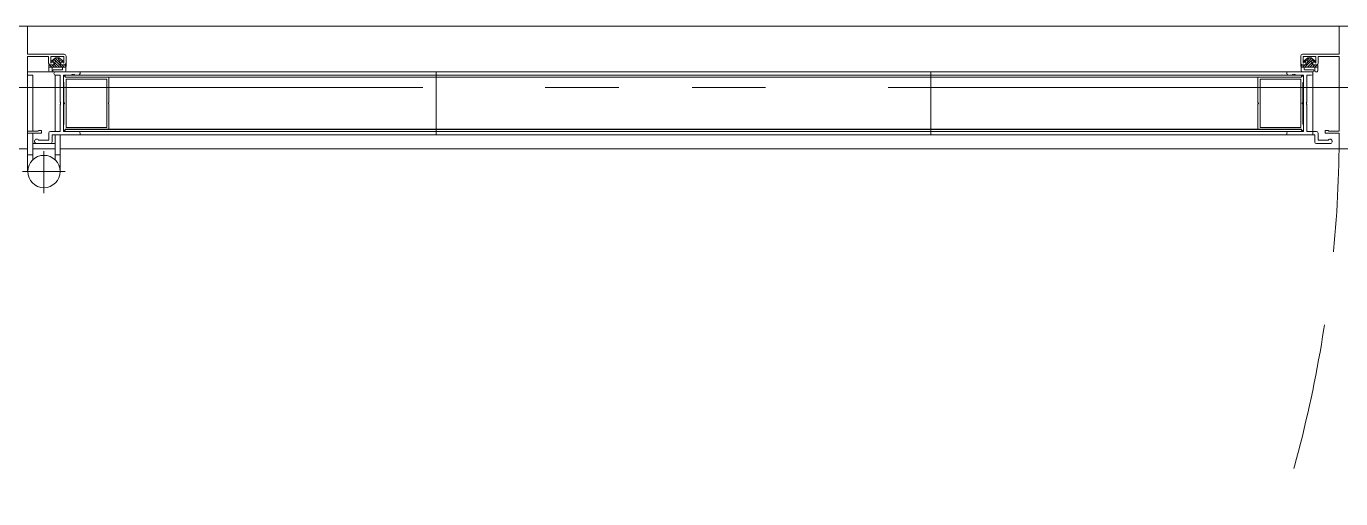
# Model space of a CAD drawing. Units: millimetres at full size. Extents: x -22551 to 92397, y -19340 to 14894.
# Drawn here: x -16014 to -15263, y -921 to -651 of the extents above; entities that cross this region are included whole.
import ezdxf

# ---------------------------------------------------------------- set-up
doc = ezdxf.new("R2010")
doc.units = ezdxf.units.MM
doc.header["$LTSCALE"] = 70
for name, pattern in [('DASHED1', [1.8, 1.2, -0.6]), ('DASHED3', [4, 3, -1]), ('DOUBLE_CHAIN1', [8.8, 5, -1, 0.6, -0.6, 0.6, -1])]:
    doc.linetypes.add(name, pattern=pattern)
doc.layers.add('2-0_通芯', color=7, linetype='Continuous', lineweight=15)

# ---------------------------------------------------------------- blocks, each defined once
blk = doc.blocks.new('グループ部品-125')
at = {"layer": '2-0_通芯'}
for p, q in [((-16038.39, -650.7), (-16013.39, -650.7)), ((-16013.49, -650.7), (-15638.39, -650.7)), ((-16013.39, -650.7), (-16013.39, -666.7)), ((-15638.39, -650.7), (-15263.09, -650.7)), ((-15263.39, -650.7), (-15263.39, -666.7)), ((-15238.39, -650.7), (-15263.39, -650.7)), ((-16013.39, -666.7), (-15992.39, -666.7)), ((-16013.39, -668), (-16013.39, -710.6)), ((-16001.39, -668), (-16013.39, -668)), ((-16001.39, -671.7), (-16001.39, -668)), ((-16000.09, -668), (-16000.09, -671.7)), ((-15992.69, -668), (-16000.09, -668)), ((-15999.48, -670.37), (-15997.39, -668.7)), ((-15997.61, -668.88), (-15995, -671.5)), ((-15997.39, -668.7), (-15995.39, -668.7)), ((-15996.38, -668.7), (-15995.08, -670)), ((-15993.3, -670.37), (-15995.39, -668.7)), ((-15992.69, -671.7), (-15992.69, -668)), ((-15991.39, -667.7), (-15991.39, -671.7)), ((-15285.39, -667.7), (-15285.39, -671.7)), ((-15263.39, -666.7), (-15284.39, -666.7)), ((-15284.09, -668), (-15276.69, -668)), ((-15284.09, -671.7), (-15284.09, -668)), ((-15283.48, -670.37), (-15281.39, -668.7)), ((-15279.16, -668.88), (-15281.78, -671.5)), ((-15280.4, -668.7), (-15281.7, -670)), ((-15279.39, -668.7), (-15281.39, -668.7)), ((-15277.3, -670.37), (-15279.39, -668.7)), ((-15276.69, -668), (-15276.69, -671.7)), ((-15275.39, -668), (-15263.39, -668)), ((-15275.39, -671.7), (-15275.39, -668)), ((-15263.39, -668), (-15263.39, -710.6)), ((-16001.19, -676.2), (-16001.19, -672.7)), ((-16001.19, -673.79), (-16000.88, -674.1)), ((-15991.59, -674.1), (-16001.19, -674.1)), ((-16000.86, -672.7), (-15999.46, -674.1)), ((-15998.39, -672.7), (-16000.39, -672.7)), ((-16000.09, -671.7), (-15998.39, -671.08)), ((-15999.45, -672.7), (-15998.05, -674.1)), ((-15999.39, -674.1), (-15999.39, -676.2)), ((-15999.19, -670.14), (-15998.72, -670.6)), ((-15997.85, -670.05), (-15999.13, -670.86)), ((-15998.4, -669.51), (-15997.86, -670.05)), ((-15998.39, -671.08), (-15998.39, -672.7)), ((-15993.59, -675.5), (-15998.29, -675.5)), ((-15998.15, -672.59), (-15996.64, -674.1)), ((-15997.79, -671.53), (-15995.22, -674.1)), ((-15997.43, -670.48), (-15993.81, -674.1)), ((-15994.59, -672.7), (-15995.37, -670.4)), ((-15994.93, -670.05), (-15993.65, -670.86)), ((-15994.59, -672.7), (-15991.59, -672.7)), ((-15994.39, -671.08), (-15992.69, -671.7)), ((-15994.39, -672.7), (-15994.39, -671.08)), ((-15992.39, -672.7), (-15994.39, -672.7)), ((-15993.79, -672.7), (-15992.39, -674.1)), ((-15993.39, -675.3), (-15993.39, -674.1)), ((-15992.38, -672.7), (-15991.59, -673.49)), ((-15991.59, -672.7), (-15991.59, -676.2)), ((-15991.39, -673.7), (-15991.39, -671.7)), ((-15285.39, -673.7), (-15285.39, -671.7)), ((-15284.4, -672.7), (-15285.19, -673.49)), ((-15285.19, -672.7), (-15285.19, -676.2)), ((-15282.19, -672.7), (-15285.19, -672.7)), ((-15285.19, -674.1), (-15275.59, -674.1)), ((-15282.99, -672.7), (-15284.39, -674.1)), ((-15284.39, -672.7), (-15282.39, -672.7)), ((-15282.39, -671.08), (-15284.09, -671.7)), ((-15283.39, -675.3), (-15283.39, -674.1)), ((-15283.19, -675.5), (-15278.49, -675.5)), ((-15281.85, -670.05), (-15283.13, -670.86)), ((-15279.35, -670.48), (-15282.97, -674.1)), ((-15282.39, -672.7), (-15282.39, -671.08)), ((-15282.19, -672.7), (-15281.41, -670.4)), ((-15278.99, -671.53), (-15281.56, -674.1)), ((-15278.63, -672.59), (-15280.14, -674.1)), ((-15278.59, -672.7), (-15279.37, -670.4)), ((-15278.93, -670.05), (-15277.65, -670.86)), ((-15278.38, -669.51), (-15278.92, -670.05)), ((-15277.33, -672.7), (-15278.73, -674.1)), ((-15275.59, -672.7), (-15278.59, -672.7)), ((-15278.39, -671.08), (-15278.39, -672.7)), ((-15276.69, -671.7), (-15278.39, -671.08)), ((-15278.39, -672.7), (-15276.39, -672.7)), ((-15277.59, -670.14), (-15278.05, -670.6)), ((-15277.39, -674.1), (-15277.39, -676.2)), ((-15275.91, -672.7), (-15277.31, -674.1)), ((-15275.59, -673.79), (-15275.9, -674.1)), ((-15275.59, -676.2), (-15275.59, -672.7)), ((-16013.39, -733.7), (-16013.39, -676.7)), ((-16013.39, -676.7), (-15638.39, -676.7)), ((-16013.39, -678.7), (-16010.39, -678.7)), ((-16010.39, -678.7), (-16010.39, -710.6)), ((-15999.89, -676.7), (-16000.69, -676.7)), ((-15998.29, -676.7), (-15992.09, -676.7)), ((-15997.69, -678.7), (-15997.69, -710.9)), ((-15997.69, -678.7), (-15994.69, -678.7)), ((-15992.89, -679.55), (-15992.39, -679.05)), ((-15992.89, -682.55), (-15992.89, -679.55)), ((-15992.59, -682.85), (-15992.89, -682.55)), ((-15992.59, -678.65), (-15638.39, -678.65)), ((-15992.59, -694.4), (-15992.59, -682.85)), ((-15992.39, -679.05), (-15991.89, -679.05)), ((-15991.89, -679.05), (-15991.89, -679.85)), ((-15991.89, -679.85), (-15966.89, -679.85)), ((-15991.85, -679.7), (-15638.39, -679.7)), ((-15991.59, -679.85), (-15638.39, -679.85)), ((-15968.09, -680.95), (-15991.39, -680.95)), ((-15991.39, -680.95), (-15991.39, -708.45)), ((-15983.69, -676.7), (-15779.89, -676.7)), ((-15968.09, -708.45), (-15968.09, -680.95)), ((-15966.89, -679.85), (-15966.89, -694.4)), ((-15779.79, -676.7), (-15779.79, -712.7)), ((-15638.39, -676.7), (-15278.39, -676.7)), ((-15284.19, -678.65), (-15638.39, -678.65)), ((-15284.93, -679.7), (-15638.39, -679.7)), ((-15285.19, -679.85), (-15638.39, -679.85)), ((-15496.99, -676.7), (-15496.99, -712.7)), ((-15496.89, -676.7), (-15292.79, -676.7)), ((-15309.89, -679.85), (-15309.89, -694.4)), ((-15284.89, -679.85), (-15309.89, -679.85)), ((-15308.69, -680.95), (-15285.39, -680.95)), ((-15308.69, -708.45), (-15308.69, -680.95)), ((-15293.39, -677.63), (-15293.39, -676.7)), ((-15285.39, -680.95), (-15285.39, -708.45)), ((-15284.89, -679.05), (-15284.89, -679.85)), ((-15284.39, -679.05), (-15284.89, -679.05)), ((-15278.49, -676.7), (-15284.69, -676.7)), ((-15283.89, -679.55), (-15284.39, -679.05)), ((-15284.19, -682.85), (-15283.89, -682.55)), ((-15284.19, -694.4), (-15284.19, -682.85)), ((-15283.89, -682.55), (-15283.89, -679.55)), ((-15278.39, -712.7), (-15278.39, -676.7)), ((-15276.89, -676.7), (-15276.09, -676.7)), ((-15263.39, -685.7), (-15158.99, -685.7)), ((-15992.29, -694.4), (-15992.59, -694.4)), ((-15992.59, -695), (-15992.29, -695)), ((-15992.59, -706.55), (-15992.59, -695)), ((-15992.29, -695), (-15992.29, -694.4)), ((-15967.19, -694.4), (-15967.19, -695)), ((-15966.89, -694.4), (-15967.19, -694.4)), ((-15967.19, -695), (-15966.89, -695)), ((-15966.89, -695), (-15966.89, -709.55)), ((-15309.89, -694.4), (-15309.59, -694.4)), ((-15309.89, -695), (-15309.89, -709.55)), ((-15309.59, -695), (-15309.89, -695)), ((-15309.59, -694.4), (-15309.59, -695)), ((-15284.49, -694.4), (-15284.19, -694.4)), ((-15284.49, -695), (-15284.49, -694.4)), ((-15284.19, -695), (-15284.49, -695)), ((-15284.19, -706.55), (-15284.19, -695)), ((-16013.39, -710.6), (-16007.39, -710.6)), ((-16013.39, -711.7), (-16013.39, -720.7)), ((-16005.39, -711.7), (-16013.39, -711.7)), ((-16010.39, -711.7), (-16010.39, -726.97)), ((-16007.39, -710.6), (-16007.09, -710.3)), ((-16007.09, -710.3), (-16005.39, -710.3)), ((-16005.39, -710.3), (-16005.39, -711.7)), ((-15997.69, -712.7), (-15997.69, -726.97)), ((-15994.69, -712.7), (-15994.69, -733.7)), ((-15638.39, -712.7), (-15994.69, -712.7)), ((-15992.89, -706.85), (-15992.59, -706.55)), ((-15992.89, -709.85), (-15992.89, -706.85)), ((-15992.39, -710.35), (-15992.89, -709.85)), ((-15638.39, -710.75), (-15992.59, -710.75)), ((-15991.89, -710.35), (-15992.39, -710.35)), ((-15991.89, -709.55), (-15991.89, -710.35)), ((-15966.89, -709.55), (-15991.89, -709.55)), ((-15991.59, -709.55), (-15638.39, -709.55)), ((-15991.59, -709.7), (-15638.39, -709.7)), ((-15991.39, -708.45), (-15968.09, -708.45)), ((-15983.69, -712.7), (-15779.89, -712.7)), ((-15285.19, -709.55), (-15638.39, -709.55)), ((-15285.19, -709.7), (-15638.39, -709.7)), ((-15638.39, -710.75), (-15284.19, -710.75)), ((-15638.39, -712.7), (-15278.39, -712.7)), ((-15496.89, -712.7), (-15292.79, -712.7)), ((-15309.89, -709.55), (-15284.89, -709.55)), ((-15285.39, -708.45), (-15308.69, -708.45)), ((-15284.89, -709.55), (-15284.89, -710.35)), ((-15284.89, -710.35), (-15284.39, -710.35)), ((-15284.39, -710.35), (-15283.89, -709.85)), ((-15283.89, -706.85), (-15284.19, -706.55)), ((-15283.89, -709.85), (-15283.89, -706.85)), ((-15271.39, -710.3), (-15271.39, -711.7)), ((-15269.69, -710.3), (-15271.39, -710.3)), ((-15271.39, -711.7), (-15263.39, -711.7)), ((-15269.39, -710.6), (-15269.69, -710.3)), ((-15263.39, -710.6), (-15269.39, -710.6)), ((-15263.39, -711.7), (-15263.39, -720.7)), ((-16013.39, -720.7), (-16038.39, -720.7)), ((-16010.39, -720.7), (-15997.69, -720.7)), ((-16008.13, -717.7), (-16000.38, -717.7)), ((-15994.69, -720.7), (-15638.39, -720.7)), ((-15638.39, -720.7), (-15263.39, -720.7)), ((-15268.64, -717.7), (-15276.39, -717.7)), ((-15263.39, -720.7), (-15238.39, -720.7))]:
    blk.add_line(p, q, dxfattribs=at)
at = {"layer": '2-0_通芯', "linetype": 'DOUBLE_CHAIN1'}
blk.add_line((-19833.39, -685.7), (-14195.09, -685.7), dxfattribs=at)
at = {"layer": '2-0_通芯', "linetype": 'DASHED3'}
for p, q in [((-16004.04, -722.12), (-16004.04, -746.04)), ((-16016.39, -733.7), (-15991.82, -733.7))]:
    blk.add_line(p, q, dxfattribs=at)
at = {"layer": '2-0_通芯'}
for points in [[(-16001.19, -672.7), (-15998.19, -672.7), (-15997.41, -670.4)], [(-15997.41, -678.63), (-15994.81, -678.63), (-15994.81, -694.04), (-15994.67, -694.23), (-15994.67, -695.18), (-15994.81, -695.37), (-15994.81, -710.77), (-16000.31, -710.77)], [(-15983.38, -677.63), (-15983.38, -676.7), (-15997.41, -676.7)], [(-15984.38, -710.77), (-15992.88, -710.77), (-15992.88, -678.63), (-15988.17, -678.63), (-15988.17, -678.33), (-15987.57, -678.33), (-15987.57, -678.63), (-15987.17, -678.63), (-15987.17, -678.33), (-15986.57, -678.33), (-15986.57, -678.63), (-15984.38, -678.63)], [(-15292.39, -710.77), (-15283.89, -710.77), (-15283.89, -678.63), (-15288.59, -678.63), (-15288.59, -678.33), (-15289.19, -678.33), (-15289.19, -678.63), (-15289.59, -678.63), (-15289.59, -678.33), (-15290.19, -678.33), (-15290.19, -678.63), (-15292.39, -678.63)], [(-15279.35, -678.63), (-15281.96, -678.63), (-15281.96, -694.04), (-15282.1, -694.23), (-15282.1, -695.18), (-15281.96, -695.37), (-15281.96, -710.77), (-15276.46, -710.77)], [(-16001.31, -711.77), (-16001.31, -715.77), (-16007.08, -715.77)], [(-15999.38, -716.7), (-15999.38, -712.7), (-15983.38, -712.7), (-15983.38, -711.77)], [(-15277.39, -716.7), (-15277.39, -712.7), (-15293.39, -712.7), (-15293.39, -711.77)], [(-15275.46, -711.77), (-15275.46, -715.77), (-15269.69, -715.77)], [(-15994.69, -724.2), (-15997.69, -724.2), (-15997.69, -717.7), (-16010.39, -717.7), (-16010.39, -724.2), (-16013.39, -724.2)]]:
    blk.add_lwpolyline(points, dxfattribs=at)
blk.add_circle((-16004.04, -733.7), 9.25, dxfattribs=at)
for centre, radius, start, end in [((-15992.39, -667.7), 1, 0, 90), ((-15284.39, -667.7), 1, 90, 180), ((-16000.39, -671.7), 1, 180, 270), ((-16000.69, -676.2), 0.5, 180, 270), ((-15999.89, -676.2), 0.5, 270, 0), ((-15999.29, -670.6), 0.3, 128.58965, 302.24754), ((-15998.29, -676.1), 0.6, 90, 270), ((-15997.69, -670.3), 0.3, 341.20266, 122.24754), ((-15995.09, -670.3), 0.3, 57.75246, 198.79734), ((-15993.49, -670.6), 0.3, 237.75246, 51.41035), ((-15993.59, -675.3), 0.2, 270, 0), ((-15992.39, -671.7), 1, 270, 0), ((-15992.09, -676.2), 0.5, 270, 0), ((-15284.39, -671.7), 1, 180, 270), ((-15284.69, -676.2), 0.5, 180, 270), ((-15283.29, -670.6), 0.3, 128.58965, 302.24754), ((-15283.19, -675.3), 0.2, 180, 270), ((-15281.69, -670.3), 0.3, 341.20266, 122.24754), ((-15279.09, -670.3), 0.3, 57.75246, 198.79734), ((-15278.49, -676.1), 0.6, 270, 90), ((-15277.49, -670.6), 0.3, 237.75246, 51.41035), ((-15276.89, -676.2), 0.5, 180, 270), ((-15276.39, -671.7), 1, 270, 0), ((-15276.09, -676.2), 0.5, 270, 0), ((-15997.41, -677.67), 0.965, 90, 270), ((-15984.38, -677.63), 1, 270, 0), ((-15292.39, -677.63), 1, 180, 270), ((-15279.35, -677.67), 0.965, 270, 90), ((-16000.31, -711.77), 1, 90, 180), ((-15984.38, -711.77), 1, 0, 90), ((-15292.39, -711.77), 1, 90, 180), ((-15276.46, -711.77), 1, 0, 90), ((-16008.13, -716.45), 1.25, 32.95652, 270), ((-16000.38, -716.7), 1, 270, 0), ((-15276.39, -716.7), 1, 180, 270), ((-15268.64, -716.45), 1.25, 270, 147.04348)]:
    blk.add_arc(centre, radius, start, end, dxfattribs=at)
at = {"layer": '2-0_通芯', "linetype": 'DASHED1'}
blk.add_arc((-15992.59, -710.75), 729.2, 314.98293, 359.92553, dxfattribs=at)

msp = doc.modelspace()

# ---------------------------------------------------------------- block references
at = {"layer": '2-0_通芯'}
msp.add_blockref('グループ部品-125', (0, 0), dxfattribs=at)

doc.saveas('drawing.dxf')
